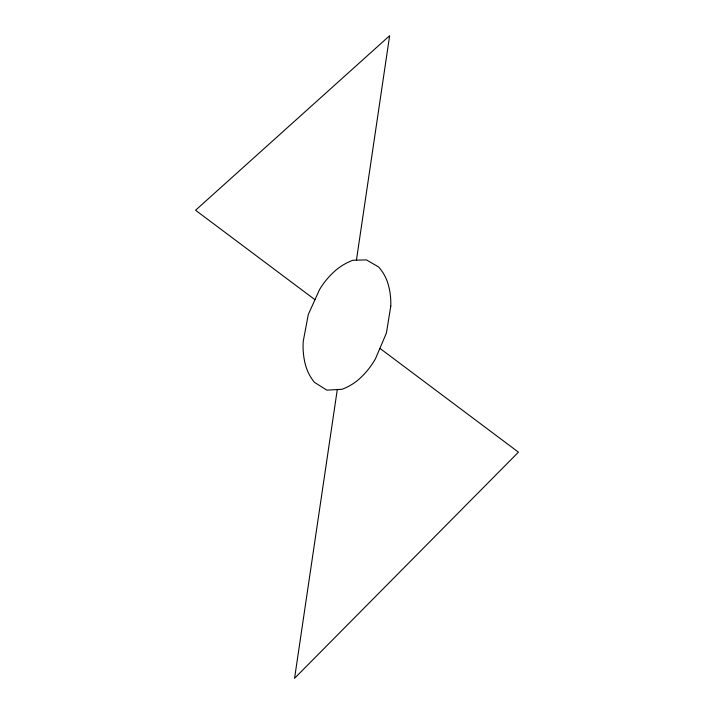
<?xml version="1.0" encoding="UTF-8"?>
<svg xmlns="http://www.w3.org/2000/svg" width="714" height="714" viewBox="0 0 714 714"><rect width="100%" height="100%" fill="white"/><g stroke="black" fill="none" stroke-linecap="round" stroke-linejoin="round"><path stroke-width="1.07" d="M337.294 389.549L294.57 678.3L518.444 452.158L379.902 348.361M356.429 260.164L389.639 35.7L195.556 210.255L314.963 299.71M390.781 306.119L386.399 333.09L375.394 358.946A80.744 75.193 -25.5 0 1 360.963 377.403A52.006 48.891 -24.4 0 1 342.104 389.264L326.887 390.165L314.41 382.302A52.318 49.534 -20.3 0 1 305.11 363.542A82.065 77.719 -14.9 0 1 303.227 341.363L308.287 314.526L319.533 289.598A81.646 76.853 -13.6 0 1 333.634 272.159A54.871 51.265 -16 0 1 352.859 260.262L366.38 259.896L378.634 266.991A51.283 47.597 -20 0 1 388.255 284.591A80.289 74.417 -23.7 0 1 390.781 306.119"/></g></svg>
